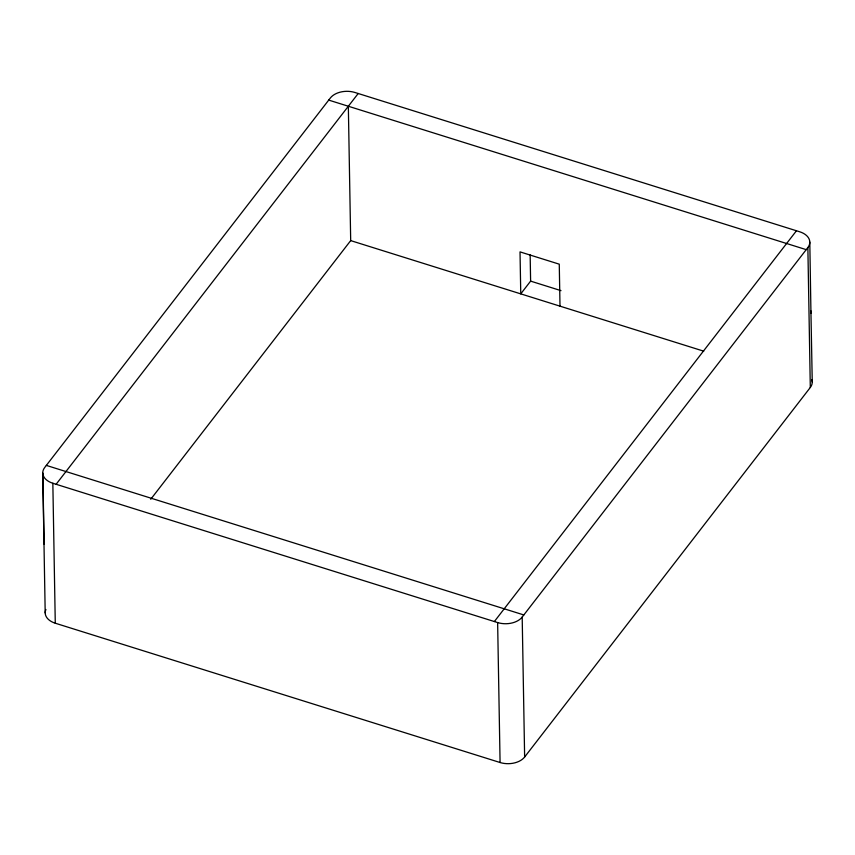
<?xml version="1.0" encoding="UTF-8"?>
<svg xmlns="http://www.w3.org/2000/svg" width="855" height="855" viewBox="0 0 855 855"><rect width="100%" height="100%" fill="white"/><g stroke="black" fill="none" stroke-linecap="round" stroke-linejoin="round"><path stroke-width="1.28" d="M56.109 484.283L358.192 93.505M150.737 499.267L350.689 240.608L348.338 106.255M530.153 254.886L530.613 281.124L520.759 293.863L520.022 251.883L559.266 264.174L560.004 306.165M494.361 621.542L796.454 230.764M524.639 757.017L522.191 617.064L807.868 247.523A18.297 11.788 -1 0 0 799.724 231.791L354.921 92.479A18.297 11.788 -1 0 0 330.361 97.983L44.695 467.525A18.297 11.788 -1 0 0 52.839 483.257L55.276 623.21L500.079 762.521A18.297 11.788 -1 0 0 524.639 757.017L810.305 387.475A18.297 11.788 -1 0 0 811.823 379.641M328.715 100.099L806.222 249.649M530.613 281.124L560.998 290.647M350.689 240.608L703.729 351.17M46.33 465.398L523.837 614.948M52.839 483.257L497.631 622.568A18.297 11.788 -1 0 0 522.191 617.064M810.914 310.857L812.25 382.035M42.75 472.965L45.197 612.917M807.868 247.523L810.305 387.475M497.631 622.568L500.079 762.521M42.868 474.162L44.086 544.143M809.803 242.083L810.957 313.24M55.276 623.21A18.297 11.788 -1 0 1 45.914 609.487"/></g></svg>
